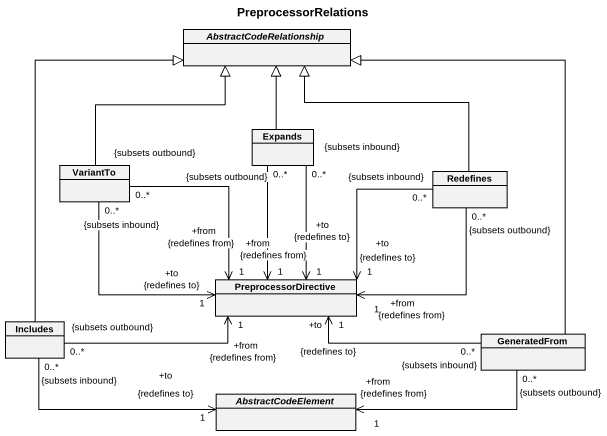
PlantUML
@startuml
title PreprocessorRelations
hide circle
hide empty members
abstract class AbstractCodeRelationship
class Expands
class VariantTo
class Redefines
class PreprocessorDirective
class Includes
class GeneratedFrom
abstract class AbstractCodeElement
Expands -up-|> AbstractCodeRelationship
Expands "0..*\n{subsets outbound}" --> "+from\n1\n{redefines from}" PreprocessorDirective
Expands "0..*\n{subsets inbound}" --> "+to\n1\n{redefines to}" PreprocessorDirective
VariantTo -up-|> AbstractCodeRelationship
VariantTo "0..*\n{subsets outbound}" -right-> "+from\n1\n{redefines from}" PreprocessorDirective
VariantTo "0..*\n{subsets inbound}" -right-> "+to\n1\n{redefines to}" PreprocessorDirective
Redefines -up-|> AbstractCodeRelationship
Redefines "0..*\n{subsets inbound}" -left-> "+to\n1\n{redefines to}" PreprocessorDirective
Redefines "0..*\n{subsets outbound}" -left-> "+from\n1\n{redefines from}" PreprocessorDirective
Includes -up-|> AbstractCodeRelationship
Includes "0..*\n{subsets outbound}" -right-> "+from\n1\n{redefines from}" PreprocessorDirective
Includes "0..*\n{subsets inbound}" -right-> "+to\n1\n{redefines to}" AbstractCodeElement
GeneratedFrom -up-|> AbstractCodeRelationship
GeneratedFrom "0..*\n{subsets inbound}" -left-> "+to\n1\n{redefines to}" PreprocessorDirective
GeneratedFrom "0..*\n{subsets outbound}" -left-> "+from\n1\n{redefines from}" AbstractCodeElement
@enduml
